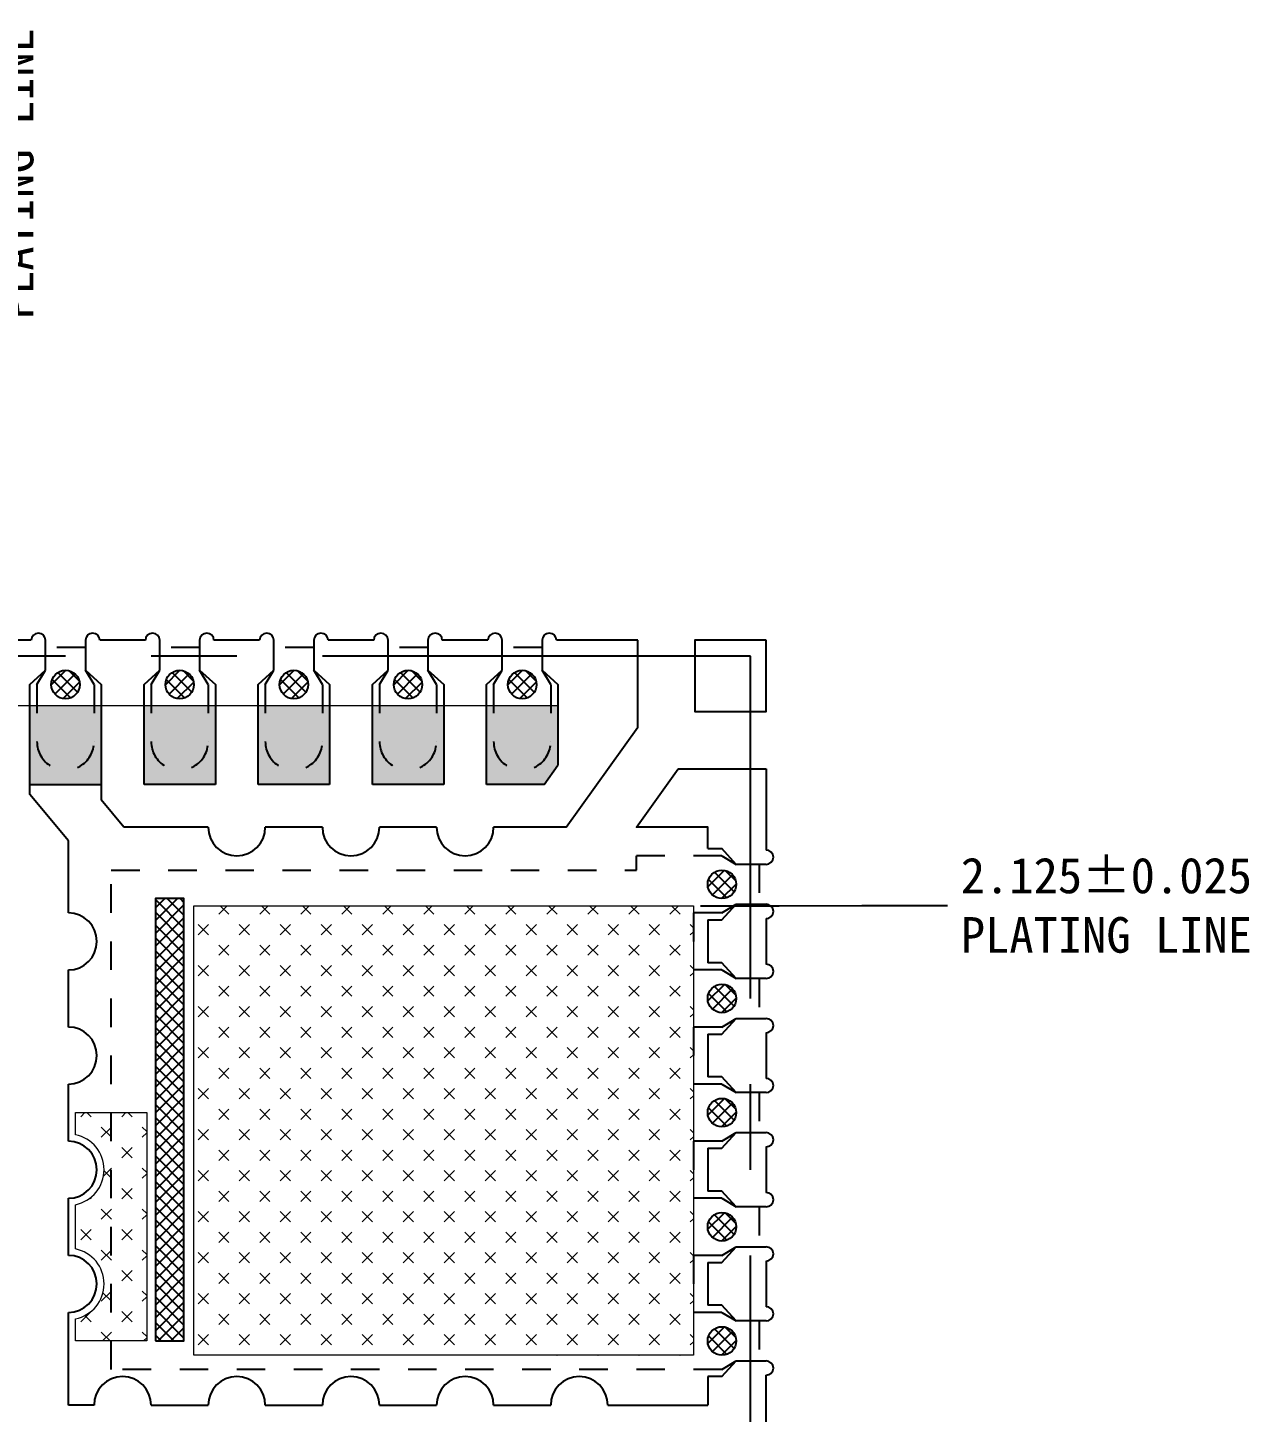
# Model space of a CAD drawing. Extents: x 287.7 to 298.1, y 222.1 to 237.2.
# Drawn here: x 293.044 to 297.335, y 232.307 to 237.159 of the extents above; entities that cross this region are included whole.
import ezdxf

# ---------------------------------------------------------------- set-up
doc = ezdxf.new("R2010")
doc.units = 0
doc.header["$MEASUREMENT"] = 0
doc.linetypes.add('CENTER', pattern=[2, 1.25, -0.25, 0.25, -0.25])
doc.linetypes.add('HIDDEN', pattern=[0.375, 0.25, -0.125])
for name, color, linetype in [('DIM(尺寸标注）', 4, 'Continuous'), ('Half etch on top side（正面半蚀刻、实线）', 6, 'Continuous'), ('LFBOT（框架底面线、虚线）', 4, 'HIDDEN'), ('LFTOP（框架正面线、实线）', 7, 'Continuous'), ('PKG LINE（虚线）', 2, 'HIDDEN'), ('PLATING（电镀）', 3, 'Continuous')]:
    doc.layers.add(name, color=color, linetype=linetype)
doc.styles.add('宋体', font='SimSun.ttf')
doc.dimstyles.new('ISO-25', dxfattribs={"dimtxt": 0.2, "dimasz": 0.15, "dimexe": 0.025, "dimexo": 0.025, "dimgap": 0.025, "dimtad": 0, "dimdec": 3, "dimzin": 1, "dimdsep": 46, "dimtxsty": '宋体', "dimcen": 0.15, "dimadec": 0, "dimazin": 0, "dimtfac": 1, "dimtdec": 3, "dimtmove": 0, "dimatfit": 3, "dimfxl": 1, "dimarcsym": 0})

# ---------------------------------------------------------------- blocks, each defined once
blk = doc.blocks.new('*D6')
at = {"layer": 'Defpoints', "color": 0, "transparency": 16777216}
for p in [(292.8985, 236.0913), (292.9768, 234.2884), (292.5768, 233.5712)]:
    blk.add_point(p, dxfattribs=at)
at = {"layer": 'DIM(尺寸标注）', "color": 0, "lineweight": -2, "transparency": 16777216}
for p, q in [((292.8985, 235.7913), (292.8985, 236.0913)), ((292.9768, 235.4913), (292.8985, 235.7913)), ((292.9768, 234.3134), (292.9768, 235.4913))]:
    blk.add_line(p, q, dxfattribs=at)
at = {"layer": 'DIM(尺寸标注）', "color": 0, "transparency": 16777216, "insert": (292.8985, 236.6477), "char_height": 0.125, "attachment_point": 5, "rotation": 90, "style": '宋体'}
blk.add_mtext('0.400%%p0.025\\PPLATING LINE', dxfattribs=at)
blk = doc.blocks.new('*D27')
at = {"layer": 'Defpoints', "color": 0, "transparency": 16777216}
for p in [(295.3768, 234.0825), (296.2671, 234.0834), (294.2167, 231.9575)]:
    blk.add_point(p, dxfattribs=at)
at = {"layer": 'DIM(尺寸标注）', "color": 0, "lineweight": -2, "transparency": 16777216}
for p, q in [((295.4018, 234.0825), (295.6768, 234.0825)), ((295.6768, 234.0825), (295.9671, 234.0834)), ((295.9671, 234.0834), (296.2671, 234.0834))]:
    blk.add_line(p, q, dxfattribs=at)
at = {"layer": 'DIM(尺寸标注）', "color": 0, "transparency": 16777216, "insert": (296.8236, 234.0834), "char_height": 0.125, "attachment_point": 5, "style": '宋体'}
blk.add_mtext('2.125%%p0.025\\PPLATING LINE', dxfattribs=at)

msp = doc.modelspace()

# ---------------------------------------------------------------- hatches: boundary and pattern name
at = {"layer": 'Half etch on top side（正面半蚀刻、实线）', "lineweight": -3}
h = msp.add_hatch(dxfattribs=at)
h.set_pattern_fill('ANSI37', color=6, scale=0.01, angle=180)
h.set_pattern_definition([(135, (243.319592, 197.576654), (0.02245064, 0.02245064), []), (45, (243.319592, 197.576654), (0.02245064, -0.02245064), [])])
edge = h.paths.add_edge_path()
edge.add_arc((293.17676, 234.85748), 0.05, 551.45916, 902.57137)
edge.add_arc((293.17676, 234.85748), 0.05, 542.57137, 551.45916)
h = msp.add_hatch(dxfattribs=at)
h.set_pattern_fill('ANSI37', color=6, scale=0.01, angle=180)
h.set_pattern_definition([(135, (243.719592, 197.576654), (0.02245064, 0.02245064), []), (45, (243.719592, 197.576654), (0.02245064, -0.02245064), [])])
edge = h.paths.add_edge_path()
edge.add_arc((293.57676, 234.85748), 0.05, 551.45916, 902.57137)
edge.add_arc((293.57676, 234.85748), 0.05, 542.57137, 551.45916)
h = msp.add_hatch(dxfattribs=at)
h.set_pattern_fill('ANSI37', color=6, scale=0.01, angle=180)
h.set_pattern_definition([(135, (244.119592, 197.576654), (0.02245064, 0.02245064), []), (45, (244.119592, 197.576654), (0.02245064, -0.02245064), [])])
edge = h.paths.add_edge_path()
edge.add_arc((293.97676, 234.85748), 0.05, 551.45916, 902.57137)
edge.add_arc((293.97676, 234.85748), 0.05, 542.57137, 551.45916)
h = msp.add_hatch(dxfattribs=at)
h.set_pattern_fill('ANSI37', color=6, scale=0.01, angle=180)
h.set_pattern_definition([(135, (244.519592, 197.576654), (0.02245064, 0.02245064), []), (45, (244.519592, 197.576654), (0.02245064, -0.02245064), [])])
edge = h.paths.add_edge_path()
edge.add_arc((294.37676, 234.85748), 0.05, 551.45916, 902.57137)
edge.add_arc((294.37676, 234.85748), 0.05, 542.57137, 551.45916)
h = msp.add_hatch(dxfattribs=at)
h.set_pattern_fill('ANSI37', color=6, scale=0.01, angle=180)
h.set_pattern_definition([(135, (244.919592, 197.576654), (0.02245064, 0.02245064), []), (45, (244.919592, 197.576654), (0.02245064, -0.02245064), [])])
edge = h.paths.add_edge_path()
edge.add_arc((294.77676, 234.85748), 0.05, 551.45916, 902.57137)
edge.add_arc((294.77676, 234.85748), 0.05, 542.57137, 551.45916)
h = msp.add_hatch(dxfattribs=at)
h.set_pattern_fill('ANSI37', color=6, scale=0.01, angle=270)
h.set_pattern_definition([(315, (258.195936, 184.30031), (0.02245064, 0.02245064), []), (45, (258.195936, 184.30031), (-0.02245064, 0.02245064), [])])
edge = h.paths.add_edge_path()
edge.add_arc((295.47676, 234.15748), 0.05, -812.57137, -461.45916, ccw=False)
edge.add_arc((295.47676, 234.15748), 0.05, -461.45916, -452.57137, ccw=False)
h = msp.add_hatch(dxfattribs=at)
h.set_pattern_fill('ANSI37', color=6, scale=0.01, angle=180)
h.set_pattern_definition([(225, (-269.66797, 268.326886), (0.0224506403, -0.0224506403), []), (315, (-269.66797, 268.326886), (0.0224506403, 0.0224506403), [])])
h.paths.add_polyline_path([(293.49176, 234.10748), (293.49176, 232.55748), (293.59176, 232.55748), (293.59176, 234.10748)])
h = msp.add_hatch(dxfattribs=at)
h.set_pattern_fill('ANSI37', color=6, scale=0.01, angle=270)
h.set_pattern_definition([(315, (258.195936, 183.90031), (0.02245064, 0.02245064), []), (45, (258.195936, 183.90031), (-0.02245064, 0.02245064), [])])
edge = h.paths.add_edge_path()
edge.add_arc((295.47676, 233.75748), 0.05, -812.57137, -461.45916, ccw=False)
edge.add_arc((295.47676, 233.75748), 0.05, -461.45916, -452.57137, ccw=False)
h = msp.add_hatch(dxfattribs=at)
h.set_pattern_fill('ANSI37', color=6, scale=0.01, angle=270)
h.set_pattern_definition([(315, (258.195936, 183.50031), (0.02245064, 0.02245064), []), (45, (258.195936, 183.50031), (-0.02245064, 0.02245064), [])])
edge = h.paths.add_edge_path()
edge.add_arc((295.47676, 233.35748), 0.05, -812.57137, -461.45916, ccw=False)
edge.add_arc((295.47676, 233.35748), 0.05, -461.45916, -452.57137, ccw=False)
h = msp.add_hatch(dxfattribs=at)
h.set_pattern_fill('ANSI37', color=6, scale=0.01, angle=270)
h.set_pattern_definition([(315, (258.195936, 183.10031), (0.02245064, 0.02245064), []), (45, (258.195936, 183.10031), (-0.02245064, 0.02245064), [])])
edge = h.paths.add_edge_path()
edge.add_arc((295.47676, 232.95748), 0.05, -812.57137, -461.45916, ccw=False)
edge.add_arc((295.47676, 232.95748), 0.05, -461.45916, -452.57137, ccw=False)
h = msp.add_hatch(dxfattribs=at)
h.set_pattern_fill('ANSI37', color=6, scale=0.01, angle=270)
h.set_pattern_definition([(315, (258.195936, 182.70031), (0.02245064, 0.02245064), []), (45, (258.195936, 182.70031), (-0.02245064, 0.02245064), [])])
edge = h.paths.add_edge_path()
edge.add_arc((295.47676, 232.55748), 0.05, -812.57137, -461.45916, ccw=False)
edge.add_arc((295.47676, 232.55748), 0.05, -461.45916, -452.57137, ccw=False)
at = {"layer": 'PLATING（电镀）', "linetype": 'ByBlock', "lineweight": 5}
h = msp.add_hatch(dxfattribs=at)
h.set_pattern_fill('CROSS', color=3, scale=0.01)
h.set_pattern_definition([(0, (-315.306106, 257.86014), (0.0635, 0.0635), [0.03175, -0.09525]), (90, (-315.29023, 257.84427), (-0.0635, 0.0635), [0.03175, -0.09525])])
h.paths.add_polyline_path([(289.75176, 233.63248), (290.02676, 233.63248), (290.02676, 233.88248), (289.75176, 233.88248)])
h.paths.add_polyline_path([(289.75176, 234.03248), (290.02676, 234.03248), (290.02676, 234.15393), (289.89821, 234.28248), (289.75176, 234.28248)])
h.paths.add_polyline_path([(289.75176, 232.03248), (290.02676, 232.03248), (290.02676, 232.28248), (289.75176, 232.28248)])
h.paths.add_polyline_path([(289.75176, 231.63248), (290.02676, 231.63248), (290.02676, 231.88248), (289.75176, 231.88248)])
h.paths.add_polyline_path([(293.45176, 234.50748), (293.70176, 234.50748), (293.70176, 234.78248), (293.45176, 234.78248)])
h.paths.add_polyline_path([(293.05176, 234.50748), (293.30176, 234.50748), (293.30176, 234.78248), (293.05176, 234.78248)])
h.paths.add_polyline_path([(292.65176, 234.50748), (292.90176, 234.50748), (292.90176, 234.78248), (292.65176, 234.78248)])
h.paths.add_polyline_path([(293.85176, 234.50748), (294.10176, 234.50748), (294.10176, 234.78248), (293.85176, 234.78248)])
h.paths.add_polyline_path([(291.05176, 234.50748), (291.30176, 234.50748), (291.30176, 234.78248), (291.05176, 234.78248)])
h.paths.add_polyline_path([(290.65176, 234.50748), (290.90176, 234.50748), (290.90176, 234.78248), (290.65176, 234.78248)])
h.paths.add_polyline_path([(294.25176, 234.50748), (294.50176, 234.50748), (294.50176, 234.78248), (294.25176, 234.78248)])
h.paths.add_polyline_path([(290.25176, 234.63603), (290.38032, 234.50748), (290.50176, 234.50748), (290.50176, 234.78248), (290.25176, 234.78248)])
h.paths.add_polyline_path([(290.50176, 229.13248), (290.50176, 229.40748), (290.38032, 229.40748), (290.25176, 229.27893), (290.25176, 229.13248)])
h.paths.add_polyline_path([(294.65176, 234.50748), (294.85379, 234.50748), (294.90176, 234.57464), (294.90176, 234.78248), (294.65176, 234.78248)])
h.paths.add_polyline_path([(289.75176, 232.83248), (290.02676, 232.83248), (290.02676, 233.08248), (289.75176, 233.08248)])
h.paths.add_polyline_path([(289.75176, 230.03248), (290.02676, 230.03248), (290.02676, 230.28248), (289.75176, 230.28248)])
h.paths.add_polyline_path([(289.75176, 229.63248), (289.89821, 229.63248), (290.02676, 229.76103), (290.02676, 229.88248), (289.75176, 229.88248)])
h.paths.add_polyline_path([(291.45176, 234.50748), (291.70176, 234.50748), (291.70176, 234.78248), (291.45176, 234.78248)])
h.paths.add_polyline_path([(290.90176, 229.13248), (290.90176, 229.40748), (290.65176, 229.40748), (290.65176, 229.13248)])
h.paths.add_polyline_path([(291.30176, 229.13248), (291.30176, 229.40748), (291.05176, 229.40748), (291.05176, 229.13248)])
h.paths.add_polyline_path([(292.90176, 229.13248), (292.90176, 229.40748), (292.65176, 229.40748), (292.65176, 229.13248)])
h.paths.add_polyline_path([(289.75176, 232.43248), (290.02676, 232.43248), (290.02676, 232.68248), (289.75176, 232.68248)])
h.paths.add_polyline_path([(289.75176, 231.23248), (290.02676, 231.23248), (290.02676, 231.48248), (289.75176, 231.48248)])
h.paths.add_polyline_path([(293.30176, 229.13248), (293.30176, 229.40748), (293.05176, 229.40748), (293.05176, 229.13248)])
h.paths.add_polyline_path([(293.84381, 229.13248), (293.84381, 229.40748), (293.45176, 229.40748), (293.45176, 229.13248)])
h.paths.add_polyline_path([(294.50176, 229.13248), (294.50176, 229.40748), (294.65176, 229.40748), (294.65176, 229.13248)])
h.paths.add_polyline_path([(294.50176, 229.13248), (294.50176, 229.40748), (293.84381, 229.40748), (293.84381, 229.13248)])
h.paths.add_polyline_path([(294.95176, 229.13248), (294.95176, 229.27031), (294.85379, 229.40748), (294.65176, 229.40748), (294.65176, 229.13248)])
h.paths.add_polyline_path([(292.25176, 234.50748), (292.50176, 234.50748), (292.50176, 234.78248), (292.25176, 234.78248)])
h.paths.add_polyline_path([(291.85176, 234.50748), (292.10176, 234.50748), (292.10176, 234.78248), (291.85176, 234.78248)])
h.paths.add_polyline_path([(289.75176, 233.23248), (290.02676, 233.23248), (290.02676, 233.48248), (289.75176, 233.48248)])
h.paths.add_polyline_path([(292.10176, 229.13248), (292.10176, 229.40748), (291.85176, 229.40748), (291.85176, 229.13248)])
h.paths.add_polyline_path([(292.50176, 229.13248), (292.50176, 229.40748), (292.25176, 229.40748), (292.25176, 229.13248)])
h.paths.add_polyline_path([(289.75176, 230.83248), (290.02676, 230.83248), (290.02676, 231.08248), (289.75176, 231.08248)])
h.paths.add_polyline_path([(289.75176, 230.43248), (290.02676, 230.43248), (290.02676, 230.68248), (289.75176, 230.68248)])
h.paths.add_polyline_path([(291.70176, 229.13248), (291.70176, 229.40748), (291.45176, 229.40748), (291.45176, 229.13248)])
h = msp.add_hatch(dxfattribs=at)
h.set_pattern_fill('CROSS', color=3, scale=0.004)
h.set_pattern_definition([(45, (-269.74389, 268.17728), (-0.071842049, 0.071842049), [0.0508, -0.0508]), (135, (-269.70797, 268.17728), (-0.071842049, -0.071842049), [0.0508, -0.0508])])
h.paths.add_polyline_path([(293.62676, 232.50748), (293.62676, 234.08248), (295.12676, 234.08248), (295.12676, 232.50748)])
h.paths.add_polyline_path([(295.12676, 232.50748), (295.37676, 232.50748), (295.37676, 232.70787), (295.37676, 232.90787), (295.37676, 233.10787), (295.37676, 233.30787), (295.37676, 233.50787), (295.37676, 233.70787), (295.37676, 233.90787), (295.37676, 234.08248), (295.12676, 234.08248)])
h = msp.add_hatch(dxfattribs=at)
h.set_pattern_fill('CROSS', color=3, scale=0.004)
h.set_pattern_definition([(45, (-280.50036, 259.78087), (-0.071842049, 0.071842049), [0.0508, -0.0508]), (135, (-280.46444, 259.78087), (-0.071842049, -0.071842049), [0.0508, -0.0508])])
h.paths.add_polyline_path([(293.21176, 233.03501), (293.21176, 232.87996, -0.8164966), (293.21176, 232.63501), (293.21176, 232.55748), (293.33676, 232.55748), (293.33676, 233.35748), (293.21176, 233.35748), (293.21176, 233.27996, -0.8164966)])
h.paths.add_polyline_path([(293.33676, 232.55748), (293.46176, 232.55748), (293.46176, 233.35748), (293.33676, 233.35748)])

# ---------------------------------------------------------------- linework, layer by layer
at = {"layer": 'Half etch on top side（正面半蚀刻、实线）', "color": 6, "lineweight": -3, "elevation": 0.21519}
msp.add_lwpolyline([(293.49176, 232.55748), (293.59176, 232.55748), (293.59176, 234.10748), (293.49176, 234.10748)], close=True, dxfattribs=at)
at = {"layer": 'Half etch on top side（正面半蚀刻、实线）', "color": 6, "lineweight": -3}
for centre in [(293.17676, 234.85748, 0.21519), (293.57676, 234.85748, 0.21519), (293.97676, 234.85748, 0.21519), (294.37676, 234.85748, 0.21519), (294.77676, 234.85748, 0.21519), (295.47676, 234.15748, 0.21519), (295.47676, 233.75748, 0.21519), (295.47676, 233.35748, 0.21519), (295.47676, 232.95748, 0.21519), (295.47676, 232.55748, 0.21519)]:
    msp.add_circle(centre, 0.05, dxfattribs=at)
at = {"layer": 'LFBOT（框架底面线、虚线）', "linetype": 'HIDDEN', "ltscale": 0.2}
for p, q in [((293.07676, 234.85748, 0.21519), (293.10676, 234.90748, 0.21519)), ((293.27676, 234.85748, 0.21519), (293.24676, 234.90748, 0.21519)), ((293.47676, 234.85748, 0.21519), (293.50676, 234.90748, 0.21519)), ((293.67676, 234.85748, 0.21519), (293.64676, 234.90748, 0.21519)), ((293.87676, 234.85748, 0.21519), (293.90676, 234.90748, 0.21519)), ((294.07676, 234.85748, 0.21519), (294.04676, 234.90748, 0.21519)), ((294.27676, 234.85748, 0.21519), (294.30676, 234.90748, 0.21519)), ((294.47676, 234.85748, 0.21519), (294.44676, 234.90748, 0.21519)), ((294.67676, 234.85748, 0.21519), (294.70676, 234.90748, 0.21519)), ((294.87676, 234.85748, 0.21519), (294.84676, 234.90748, 0.21519)), ((293.07676, 234.85748, 0.21519), (293.07676, 234.65748, 0.21519)), ((293.27676, 234.85748, 0.21519), (293.27676, 234.65748, 0.21519)), ((293.47676, 234.85748, 0.21519), (293.47676, 234.65748, 0.21519)), ((293.67676, 234.85748, 0.21519), (293.67676, 234.65748, 0.21519)), ((293.87676, 234.85748, 0.21519), (293.87676, 234.65748, 0.21519)), ((294.07676, 234.85748, 0.21519), (294.07676, 234.65748, 0.21519)), ((294.27676, 234.85748, 0.21519), (294.27676, 234.65748, 0.21519)), ((294.47676, 234.85748, 0.21519), (294.47676, 234.65748, 0.21519)), ((294.67676, 234.85748, 0.21519), (294.67676, 234.65748, 0.21519)), ((294.87676, 234.85748, 0.21519), (294.87676, 234.65748, 0.21519)), ((295.47676, 234.25748, 0.21519), (295.17676, 234.25748, 0.21519)), ((295.17676, 234.20748, 0.21519), (295.17676, 234.25748, 0.21519)), ((295.47676, 234.25748, 0.21519), (295.52676, 234.22748, 0.21519)), ((295.47676, 234.05748, 0.21519), (295.52676, 234.08748, 0.21519)), ((295.47676, 234.05748, 0.21519), (295.37676, 234.05748, 0.21519)), ((295.37676, 234.05748, 0.21519), (295.37676, 233.85748, 0.21519)), ((295.47676, 233.85748, 0.21519), (295.37676, 233.85748, 0.21519)), ((295.47676, 233.85748, 0.21519), (295.52676, 233.82748, 0.21519)), ((295.47676, 233.65748, 0.21519), (295.37676, 233.65748, 0.21519)), ((295.37676, 233.65748, 0.21519), (295.37676, 233.45748, 0.21519)), ((295.47676, 233.65748, 0.21519), (295.52676, 233.68748, 0.21519)), ((295.47676, 233.45748, 0.21519), (295.37676, 233.45748, 0.21519)), ((295.47676, 233.45748, 0.21519), (295.52676, 233.42748, 0.21519)), ((295.47676, 233.25748, 0.21519), (295.52676, 233.28748, 0.21519)), ((295.47676, 233.25748, 0.21519), (295.37676, 233.25748, 0.21519)), ((295.37676, 233.25748, 0.21519), (295.37676, 233.05748, 0.21519)), ((295.47676, 233.05748, 0.21519), (295.37676, 233.05748, 0.21519)), ((295.47676, 233.05748, 0.21519), (295.52676, 233.02748, 0.21519)), ((295.47676, 232.85748, 0.21519), (295.52676, 232.88748, 0.21519)), ((295.47676, 232.85748, 0.21519), (295.37676, 232.85748, 0.21519)), ((295.37676, 232.85748, 0.21519), (295.37676, 232.65748, 0.21519)), ((295.47676, 232.65748, 0.21519), (295.37676, 232.65748, 0.21519)), ((295.47676, 232.65748, 0.21519), (295.52676, 232.62748, 0.21519)), ((295.47676, 232.45748, 0.21519), (295.52676, 232.48748, 0.21519))]:
    msp.add_line(p, q, dxfattribs=at)
at = {"layer": 'LFBOT（框架底面线、虚线）', "linetype": 'HIDDEN', "ltscale": 0.2, "elevation": 0.21519}
for points in [[(293.24676, 234.98748), (293.10676, 234.98748)], [(293.64676, 234.98748), (293.50676, 234.98748)], [(294.04676, 234.98748), (293.90676, 234.98748)], [(294.44676, 234.98748), (294.30676, 234.98748)], [(294.84676, 234.98748), (294.70676, 234.98748)], [(295.47676, 232.45748), (293.33676, 232.45748), (293.33676, 234.20748), (295.17676, 234.20748)], [(295.60676, 234.22748), (295.60676, 234.08748)], [(295.60676, 233.82748), (295.60676, 233.68748)], [(295.60676, 233.42748), (295.60676, 233.28748)], [(295.60676, 233.02748), (295.60676, 232.88748)], [(295.60676, 232.62748), (295.60676, 232.48748)]]:
    msp.add_lwpolyline(points, dxfattribs=at)
at = {"layer": 'LFBOT（框架底面线、虚线）', "linetype": 'HIDDEN', "ltscale": 0.2}
for centre in [(293.17676, 234.65748, 0.21519), (293.57676, 234.65748, 0.21519), (293.97676, 234.65748, 0.21519), (294.37676, 234.65748, 0.21519), (294.77676, 234.65748, 0.21519)]:
    msp.add_arc(centre, 0.1, 179.99981, 0.00018, dxfattribs=at)
at = {"layer": 'LFTOP（框架正面线、实线）', "color": 7}
for p, q in [((293.05676, 235.01248, 0.21519), (292.89676, 235.01248, 0.21519)), ((293.10676, 234.90748, 0.21519), (293.10676, 235.01248, 0.21519)), ((293.24676, 235.01248, 0.21519), (293.24676, 234.90748, 0.21519)), ((293.45676, 235.01248, 0.21519), (293.29676, 235.01248, 0.21519)), ((293.50676, 234.90748, 0.21519), (293.50676, 235.01248, 0.21519)), ((293.64676, 235.01248, 0.21519), (293.64676, 234.90748, 0.21519)), ((293.85676, 235.01248, 0.21519), (293.69676, 235.01248, 0.21519)), ((293.90676, 234.90748, 0.21519), (293.90676, 235.01248, 0.21519)), ((294.04676, 235.01248, 0.21519), (294.04676, 234.90748, 0.21519)), ((294.25676, 235.01248, 0.21519), (294.09676, 235.01248, 0.21519)), ((294.30676, 234.90748, 0.21519), (294.30676, 235.01248, 0.21519)), ((294.44676, 235.01248, 0.21519), (294.44676, 234.90748, 0.21519)), ((294.65676, 235.01248, 0.21519), (294.49676, 235.01248, 0.21519)), ((294.70676, 234.90748, 0.21519), (294.70676, 235.01248, 0.21519)), ((294.84676, 235.01248, 0.21519), (294.84676, 234.90748, 0.21519)), ((295.18176, 235.01248, 0.21519), (294.89676, 235.01248, 0.21519)), ((293.05176, 234.85748, 0.21519), (293.10676, 234.90748, 0.21519)), ((293.24676, 234.90748, 0.21519), (293.30176, 234.85748, 0.21519)), ((293.45176, 234.85748, 0.21519), (293.50676, 234.90748, 0.21519)), ((293.64676, 234.90748, 0.21519), (293.70176, 234.85748, 0.21519)), ((293.85176, 234.85748, 0.21519), (293.90676, 234.90748, 0.21519)), ((294.04676, 234.90748, 0.21519), (294.10176, 234.85748, 0.21519)), ((294.25176, 234.85748, 0.21519), (294.30676, 234.90748, 0.21519)), ((294.44676, 234.90748, 0.21519), (294.50176, 234.85748, 0.21519)), ((294.65176, 234.85748, 0.21519), (294.70676, 234.90748, 0.21519)), ((294.84676, 234.90748, 0.21519), (294.90176, 234.85748, 0.21519)), ((293.05176, 234.47179, 0.21519), (293.05176, 234.85748, 0.21519)), ((293.30176, 234.85748, 0.21519), (293.30176, 234.45317, 0.21519)), ((293.45176, 234.50748, 0.21519), (293.45176, 234.85748, 0.21519)), ((293.70176, 234.85748, 0.21519), (293.70176, 234.50748, 0.21519)), ((293.85176, 234.50748, 0.21519), (293.85176, 234.85748, 0.21519)), ((294.10176, 234.85748, 0.21519), (294.10176, 234.50748, 0.21519)), ((294.25176, 234.50748, 0.21519), (294.25176, 234.85748, 0.21519)), ((294.50176, 234.85748, 0.21519), (294.50176, 234.50748, 0.21519)), ((294.65176, 234.50748, 0.21519), (294.65176, 234.85748, 0.21519)), ((294.90176, 234.85748, 0.21519), (294.90176, 234.57464, 0.21519)), ((295.63176, 234.56248, 0.21519), (295.63176, 234.27748, 0.21519)), ((293.70176, 234.50748, 0.21519), (293.45176, 234.50748, 0.21519)), ((294.10176, 234.50748, 0.21519), (293.85176, 234.50748, 0.21519)), ((294.50176, 234.50748, 0.21519), (294.25176, 234.50748, 0.21519)), ((294.85379, 234.50748, 0.21519), (294.65176, 234.50748, 0.21519)), ((293.18676, 234.30979, 0.21519), (293.05176, 234.47179, 0.21519)), ((293.38151, 234.35748, 0.21519), (293.30176, 234.45317, 0.21519)), ((293.67676, 234.35748, 0.21519), (293.38151, 234.35748, 0.21519)), ((294.07676, 234.35748, 0.21519), (293.87676, 234.35748, 0.21519)), ((294.47676, 234.35748, 0.21519), (294.27676, 234.35748, 0.21519)), ((294.93099, 234.35748, 0.21519), (294.67676, 234.35748, 0.21519)), ((293.18676, 234.05748, 0.21519), (293.18676, 234.30979, 0.21519)), ((295.42676, 234.28248, 0.21519), (295.47676, 234.28248, 0.21519)), ((295.52676, 234.22748, 0.21519), (295.47676, 234.28248, 0.21519)), ((295.63176, 234.22748, 0.21519), (295.52676, 234.22748, 0.21519)), ((295.47676, 234.03248, 0.21519), (295.52676, 234.08748, 0.21519)), ((295.52676, 234.08748, 0.21519), (295.63176, 234.08748, 0.21519)), ((295.42676, 234.03248, 0.21519), (295.47676, 234.03248, 0.21519)), ((295.42676, 234.03248, 0.21519), (295.42676, 233.88248, 0.21519)), ((295.63176, 234.03748, 0.21519), (295.63176, 233.87748, 0.21519)), ((293.18676, 233.65748, 0.21519), (293.18676, 233.85748, 0.21519)), ((295.47676, 233.88248, 0.21519), (295.42676, 233.88248, 0.21519)), ((295.52676, 233.82748, 0.21519), (295.47676, 233.88248, 0.21519)), ((295.63176, 233.82748, 0.21519), (295.52676, 233.82748, 0.21519)), ((295.47676, 233.63248, 0.21519), (295.52676, 233.68748, 0.21519)), ((295.52676, 233.68748, 0.21519), (295.63176, 233.68748, 0.21519)), ((295.42676, 233.63248, 0.21519), (295.47676, 233.63248, 0.21519)), ((295.42676, 233.63248, 0.21519), (295.42676, 233.48248, 0.21519)), ((295.63176, 233.63748, 0.21519), (295.63176, 233.47748, 0.21519)), ((293.18676, 233.25748, 0.21519), (293.18676, 233.45748, 0.21519)), ((295.47676, 233.48248, 0.21519), (295.42676, 233.48248, 0.21519)), ((295.52676, 233.42748, 0.21519), (295.47676, 233.48248, 0.21519)), ((295.63176, 233.42748, 0.21519), (295.52676, 233.42748, 0.21519)), ((295.47676, 233.23248, 0.21519), (295.52676, 233.28748, 0.21519)), ((295.52676, 233.28748, 0.21519), (295.63176, 233.28748, 0.21519)), ((295.42676, 233.23248, 0.21519), (295.47676, 233.23248, 0.21519)), ((295.42676, 233.23248, 0.21519), (295.42676, 233.08248, 0.21519)), ((295.63176, 233.23748, 0.21519), (295.63176, 233.07748, 0.21519)), ((295.47676, 233.08248, 0.21519), (295.42676, 233.08248, 0.21519)), ((295.52676, 233.02748, 0.21519), (295.47676, 233.08248, 0.21519)), ((293.18676, 232.85748, 0.21519), (293.18676, 233.05748, 0.21519)), ((295.63176, 233.02748, 0.21519), (295.52676, 233.02748, 0.21519)), ((295.47676, 232.83248, 0.21519), (295.52676, 232.88748, 0.21519)), ((295.52676, 232.88748, 0.21519), (295.63176, 232.88748, 0.21519)), ((295.42676, 232.83248, 0.21519), (295.47676, 232.83248, 0.21519)), ((295.42676, 232.83248, 0.21519), (295.42676, 232.68248, 0.21519)), ((295.63176, 232.83748, 0.21519), (295.63176, 232.67748, 0.21519)), ((295.47676, 232.68248, 0.21519), (295.42676, 232.68248, 0.21519)), ((295.52676, 232.62748, 0.21519), (295.47676, 232.68248, 0.21519)), ((293.18676, 232.33248, 0.21519), (293.18676, 232.65748, 0.21519)), ((295.63176, 232.62748, 0.21519), (295.52676, 232.62748, 0.21519)), ((295.47676, 232.43248, 0.21519), (295.52676, 232.48748, 0.21519)), ((295.52676, 232.48748, 0.21519), (295.63176, 232.48748, 0.21519)), ((295.63176, 231.87748, 0.21519), (295.63176, 232.43748, 0.21519)), ((295.42676, 232.43248, 0.21519), (295.42676, 232.33248, 0.21519)), ((295.47676, 232.43248, 0.21519), (295.42676, 232.43248, 0.21519)), ((293.27676, 232.33248, 0.21519), (293.18676, 232.33248, 0.21519)), ((293.47676, 232.33248, 0.21519), (293.67676, 232.33248, 0.21519)), ((293.87676, 232.33248, 0.21519), (294.07676, 232.33248, 0.21519)), ((294.27676, 232.33248, 0.21519), (294.47676, 232.33248, 0.21519)), ((294.67676, 232.33248, 0.21519), (294.87676, 232.33248, 0.21519)), ((295.07676, 232.33248, 0.21519), (295.42676, 232.33248, 0.21519))]:
    msp.add_line(p, q, dxfattribs=at)
at = {"layer": 'LFTOP（框架正面线、实线）', "color": 7, "elevation": 0.21519}
for points in [[(294.93099, 234.35748), (295.18176, 234.70859), (295.18176, 235.01248)], [(294.85379, 234.50748), (294.90176, 234.57464)], [(295.42676, 234.28248), (295.42676, 234.35748), (295.17676, 234.35748), (295.32318, 234.56248)], [(295.32318, 234.56248), (295.63176, 234.56248)]]:
    msp.add_lwpolyline(points, dxfattribs=at)
msp.add_lwpolyline([(295.63176, 235.01248), (295.38176, 235.01248), (295.38176, 234.76248), (295.63176, 234.76248)], close=True, dxfattribs=at)
at = {"layer": 'LFTOP（框架正面线、实线）', "color": 7}
for centre, radius, start, end in [((293.08176, 235.01248, 0.21519), 0.025, 0, 180), ((293.27176, 235.01248, 0.21519), 0.025, 0, 180), ((293.48176, 235.01248, 0.21519), 0.025, 0, 180), ((293.67176, 235.01248, 0.21519), 0.025, 0, 180), ((293.88176, 235.01248, 0.21519), 0.025, 0, 180), ((294.07176, 235.01248, 0.21519), 0.025, 0, 180), ((294.28176, 235.01248, 0.21519), 0.025, 0, 180), ((294.47176, 235.01248, 0.21519), 0.025, 0, 180), ((294.68176, 235.01248, 0.21519), 0.025, 0, 180), ((294.87176, 235.01248, 0.21519), 0.025, 0, 180), ((293.77676, 234.35748, 0.21519), 0.1, 180, 0), ((294.17676, 234.35748, 0.21519), 0.1, 180, 0), ((294.57676, 234.35748, 0.21519), 0.1, 180, 0), ((295.63176, 234.25248, 0.21519), 0.025, 270, 90), ((295.63176, 234.06248, 0.21519), 0.025, 270, 90), ((293.18676, 233.95748, 0.21519), 0.1, 270, 90), ((295.63176, 233.85248, 0.21519), 0.025, 270, 90), ((293.18676, 233.55748, 0.21519), 0.1, 270, 90), ((295.63176, 233.66248, 0.21519), 0.025, 270, 90), ((295.63176, 233.45248, 0.21519), 0.025, 270, 90), ((295.63176, 233.26248, 0.21519), 0.025, 270, 90), ((293.18676, 233.15748, 0.21519), 0.1, 270, 90), ((295.63176, 233.05248, 0.21519), 0.025, 270, 90), ((295.63176, 232.86248, 0.21519), 0.025, 270, 90), ((293.18676, 232.75748, 0.21519), 0.1, 270, 90), ((295.63176, 232.65248, 0.21519), 0.025, 270, 90), ((295.63176, 232.46248, 0.21519), 0.025, 270, 90), ((293.37676, 232.33248, 0.21519), 0.1, 0, 180), ((293.77676, 232.33248, 0.21519), 0.1, 0, 180), ((294.17676, 232.33248, 0.21519), 0.1, 0, 180), ((294.57676, 232.33248, 0.21519), 0.1, 0, 180), ((294.97676, 232.33248, 0.21519), 0.1, 0, 180)]:
    msp.add_arc(centre, radius, start, end, dxfattribs=at)
at = {"layer": 'PKG LINE（虚线）', "color": 2, "linetype": 'CENTER', "ltscale": 1.2, "elevation": 0.21519}
msp.add_lwpolyline([(295.57676, 234.95748), (289.57676, 234.95748), (289.57676, 228.95748), (295.57676, 228.95748)], close=True, dxfattribs=at)
at = {"layer": 'PLATING（电镀）', "color": 3, "linetype": 'ByBlock', "lineweight": -3}
msp.add_line((293.05176, 234.50748, 0.21519), (293.30176, 234.50748, 0.21519), dxfattribs=at)
at = {"layer": 'PLATING（电镀）', "color": 3, "linetype": 'ByBlock', "lineweight": 5, "elevation": 0.21519}
msp.add_lwpolyline([(294.90176, 234.78248), (289.75176, 234.78248), (289.75176, 229.13248), (294.95176, 229.13248)], dxfattribs=at)
msp.add_lwpolyline([(293.62676, 232.50748), (293.62676, 234.08248), (295.37676, 234.08248), (295.37676, 232.50748)], close=True, dxfattribs=at)
msp.add_lwpolyline([(293.21176, 233.27996), (293.21176, 233.35748), (293.46176, 233.35748), (293.46176, 232.55748), (293.21176, 232.55748), (293.21176, 232.63501, 0.8164966), (293.21176, 232.87996), (293.21176, 233.03501, 0.8164966)], format="xyb", close=True, dxfattribs=at)

# ---------------------------------------------------------------- dimensions: what is measured, and where the dimension line sits
at = {"layer": 'DIM(尺寸标注）'}
dim = msp.add_ordinate_dim(feature_location=(292.97676, 234.28843, 0.21519), offset=(-0.0783, 1.8029), dtype=1, origin=(292.57676, 233.57121, 0.21519), text='<>\\PPLATING LINE', dimstyle='ISO-25', override={"dimtxt": 0.125, "dimtol": 1, "dimtp": 0.025, "dimtm": 0.025}, dxfattribs=at)
dim.commit()
dim.dimension.update_dxf_attribs({"geometry": '*D6', "text_midpoint": (292.89847, 236.64775, 0.21519)})
dim = msp.add_ordinate_dim(feature_location=(295.37676, 234.08248, 0.21519), offset=(0.89037, 0.00091), dtype=0, origin=(294.21673, 231.95748, 0.21519), dimstyle='ISO-25', override={"dimtxt": 0.125, "dimpost": '<>\\PPLATING LINE', "dimtol": 1, "dimtp": 0.025, "dimtm": 0.025}, dxfattribs=at)
dim.commit()
dim.dimension.update_dxf_attribs({"geometry": '*D27', "text_midpoint": (296.82356, 234.08339, 0.21519)})

doc.saveas('drawing.dxf')
